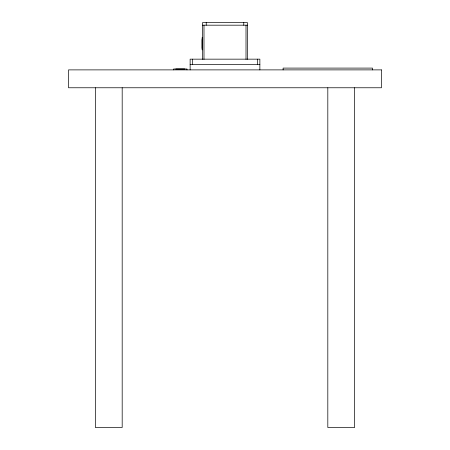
<?xml version="1.0" encoding="UTF-8"?>
<svg xmlns="http://www.w3.org/2000/svg" width="450" height="450" viewBox="0 0 450 450"><rect width="100%" height="100%" fill="white"/><g stroke="black" fill="none" stroke-linecap="round" stroke-linejoin="round"><path stroke-width="0.67" d="M202.646 25.183L247.354 25.183M202.646 37.699L202.112 37.699L202.112 49.77L202.646 49.77M202.112 39.488L202.112 48.426M190.131 64.519L259.869 64.519M372.516 69.885L372.516 68.096L283.112 68.096L283.112 69.885M354.634 87.767L354.634 427.5L327.814 427.5L327.814 87.767M259.869 69.885L259.869 59.158L190.131 59.158L190.131 69.885M257.631 59.158L257.631 64.519M247.354 59.355L247.354 22.5L202.646 22.5L202.646 59.355M246.009 25.183L246.009 59.355M243.776 22.5L243.776 25.183M206.224 22.5L206.224 25.183M203.991 25.183L203.991 59.355M192.369 59.158L192.369 64.519M187.003 69.885L187.003 68.991L173.593 68.991L173.593 69.885M184.77 68.991L175.826 68.991M122.186 87.767L122.186 427.5L95.366 427.5L95.366 87.767M381.459 69.885L68.541 69.885L68.541 87.767L381.459 87.767L381.459 69.885"/></g></svg>
